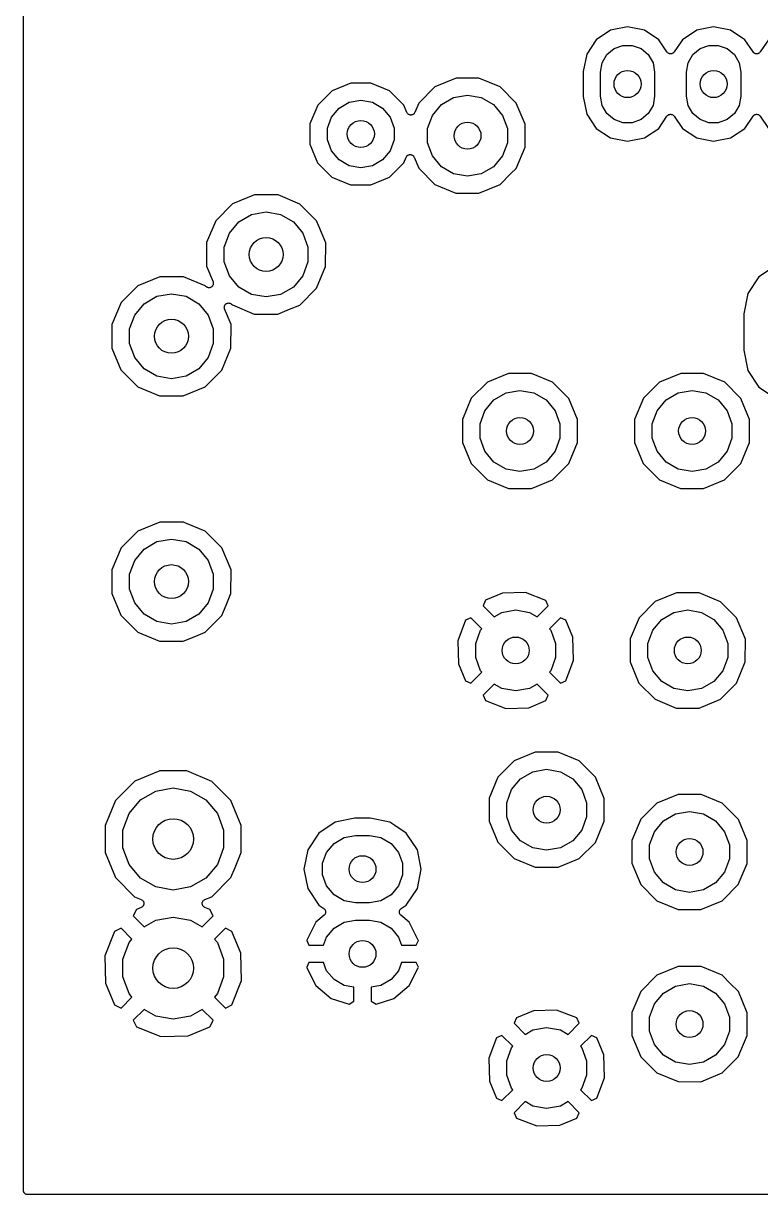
# Model space of a CAD drawing. Extents: x 74 to 224, y -146 to -46.
# Drawn here: x 175.46 to 197.22, y -144.83 to -110.28 of the extents above; entities that cross this region are included whole.
import ezdxf

# ---------------------------------------------------------------- set-up
doc = ezdxf.new("R2010")
doc.units = 0
doc.header["$MEASUREMENT"] = 0
doc.layers.add('BLACK', color=7, linetype='CONTINUOUS')

msp = doc.modelspace()

# ---------------------------------------------------------------- linework, layer by layer
at = {"layer": 'Black'}
for p, q in [((175.462, -111.68), (175.462, -108.78)), ((192.794, -110.474), (192.371, -110.757)), ((193.294, -110.374), (192.794, -110.474)), ((193.794, -110.474), (193.294, -110.374)), ((194.217, -110.757), (193.794, -110.474)), ((195.334, -110.474), (194.911, -110.757)), ((195.834, -110.374), (195.334, -110.474)), ((196.334, -110.474), (195.834, -110.374)), ((196.757, -110.757), (196.334, -110.474)), ((192.371, -110.757), (192.088, -111.18)), ((192.894, -111.018), (193.155, -110.923)), ((193.155, -110.923), (193.433, -110.923)), ((193.433, -110.923), (193.694, -111.018)), ((194.458, -111.118), (194.217, -110.757)), ((194.911, -110.757), (194.67, -111.118)), ((195.434, -111.018), (195.695, -110.923)), ((195.695, -110.923), (195.973, -110.923)), ((195.973, -110.923), (196.234, -111.018)), ((196.998, -111.118), (196.757, -110.757)), ((197.451, -110.757), (197.21, -111.118)), ((192.088, -111.18), (191.986, -111.692)), ((192.542, -111.437), (192.681, -111.196)), ((192.681, -111.196), (192.894, -111.018)), ((193.694, -111.018), (193.907, -111.196)), ((193.907, -111.196), (194.046, -111.437)), ((194.468, -111.128), (194.458, -111.118)), ((194.476, -111.139), (194.468, -111.128)), ((194.483, -111.144), (194.476, -111.139)), ((194.489, -111.15), (194.483, -111.144)), ((194.501, -111.156), (194.489, -111.15)), ((194.513, -111.163), (194.501, -111.156)), ((194.521, -111.165), (194.513, -111.163)), ((194.528, -111.169), (194.521, -111.165)), ((194.542, -111.171), (194.528, -111.169)), ((194.556, -111.174), (194.542, -111.171)), ((194.564, -111.173), (194.556, -111.174)), ((194.572, -111.174), (194.564, -111.173)), ((194.586, -111.171), (194.572, -111.174)), ((194.6, -111.169), (194.586, -111.171)), ((194.607, -111.165), (194.6, -111.169)), ((194.615, -111.163), (194.607, -111.165)), ((194.627, -111.156), (194.615, -111.163)), ((194.639, -111.15), (194.627, -111.156)), ((194.645, -111.144), (194.639, -111.15)), ((194.652, -111.139), (194.645, -111.144)), ((194.66, -111.128), (194.652, -111.139)), ((194.67, -111.118), (194.66, -111.128)), ((195.082, -111.437), (195.221, -111.196)), ((195.221, -111.196), (195.434, -111.018)), ((196.234, -111.018), (196.447, -111.196)), ((196.447, -111.196), (196.586, -111.437)), ((197.008, -111.128), (196.998, -111.118)), ((197.016, -111.139), (197.008, -111.128)), ((197.023, -111.144), (197.016, -111.139)), ((197.029, -111.15), (197.023, -111.144)), ((197.041, -111.156), (197.029, -111.15)), ((197.053, -111.163), (197.041, -111.156)), ((197.061, -111.165), (197.053, -111.163)), ((197.068, -111.169), (197.061, -111.165)), ((197.082, -111.171), (197.068, -111.169)), ((197.096, -111.174), (197.082, -111.171)), ((197.104, -111.173), (197.096, -111.174)), ((197.112, -111.174), (197.104, -111.173)), ((197.126, -111.171), (197.112, -111.174)), ((197.14, -111.169), (197.126, -111.171)), ((197.147, -111.165), (197.14, -111.169)), ((197.155, -111.163), (197.147, -111.165)), ((197.167, -111.156), (197.155, -111.163)), ((197.179, -111.15), (197.167, -111.156)), ((197.185, -111.144), (197.179, -111.15)), ((197.192, -111.139), (197.185, -111.144)), ((197.2, -111.128), (197.192, -111.139)), ((197.21, -111.118), (197.2, -111.128)), ((192.494, -111.71), (192.542, -111.437)), ((194.046, -111.437), (194.094, -111.71)), ((195.034, -111.71), (195.082, -111.437)), ((196.586, -111.437), (196.634, -111.71)), ((175.462, -113.86), (175.462, -111.68)), ((188.233, -111.89), (187.609, -112.148)), ((188.909, -111.89), (188.233, -111.89)), ((189.533, -112.15), (188.909, -111.89)), ((191.986, -111.692), (191.986, -112.437)), ((192.494, -112.419), (192.494, -111.71)), ((194.094, -111.71), (194.094, -112.419)), ((195.034, -112.419), (195.034, -111.71)), ((196.634, -111.71), (196.634, -112.419)), ((184.571, -112.265), (184.149, -112.687)), ((185.123, -112.038), (184.571, -112.265)), ((185.72, -112.038), (185.123, -112.038)), ((186.271, -112.267), (185.72, -112.038)), ((186.693, -112.689), (186.271, -112.267)), ((187.609, -112.148), (187.13, -112.625)), ((190.01, -112.628), (189.533, -112.15)), ((184.78, -112.775), (185.079, -112.602)), ((185.079, -112.602), (185.42, -112.542)), ((185.42, -112.542), (185.761, -112.602)), ((185.761, -112.602), (186.06, -112.775)), ((187.13, -112.625), (187.015, -112.903)), ((187.801, -112.673), (188.161, -112.466)), ((188.161, -112.466), (188.57, -112.394)), ((188.57, -112.394), (188.978, -112.466)), ((188.978, -112.466), (189.338, -112.673)), ((190.269, -113.252), (190.01, -112.628)), ((191.986, -112.437), (192.088, -112.949)), ((192.542, -112.693), (192.494, -112.419)), ((194.094, -112.419), (194.046, -112.693)), ((195.082, -112.693), (195.034, -112.419)), ((196.634, -112.419), (196.586, -112.693)), ((184.149, -112.687), (183.92, -113.238)), ((184.557, -113.04), (184.78, -112.775)), ((186.06, -112.775), (186.283, -113.04)), ((186.781, -112.902), (186.693, -112.689)), ((186.79, -112.916), (186.781, -112.902)), ((186.797, -112.931), (186.79, -112.916)), ((186.801, -112.935), (186.797, -112.931)), ((186.804, -112.94), (186.801, -112.935)), ((186.817, -112.95), (186.804, -112.94)), ((186.83, -112.961), (186.817, -112.95)), ((186.835, -112.963), (186.83, -112.961)), ((186.839, -112.967), (186.835, -112.963)), ((186.855, -112.972), (186.839, -112.967)), ((186.87, -112.978), (186.855, -112.972)), ((186.876, -112.978), (186.87, -112.978)), ((186.881, -112.98), (186.876, -112.978)), ((186.898, -112.979), (186.881, -112.98)), ((186.914, -112.98), (186.898, -112.979)), ((186.92, -112.978), (186.914, -112.98)), ((186.925, -112.978), (186.92, -112.978)), ((186.941, -112.972), (186.925, -112.978)), ((186.957, -112.967), (186.941, -112.972)), ((186.961, -112.963), (186.957, -112.967)), ((186.966, -112.961), (186.961, -112.963)), ((186.978, -112.95), (186.966, -112.961)), ((186.992, -112.94), (186.978, -112.95)), ((186.995, -112.935), (186.992, -112.94)), ((186.999, -112.931), (186.995, -112.935)), ((187.006, -112.917), (186.999, -112.931)), ((187.015, -112.903), (187.006, -112.917)), ((187.393, -113.381), (187.535, -112.991)), ((187.535, -112.991), (187.801, -112.673)), ((189.338, -112.673), (189.605, -112.991)), ((189.605, -112.991), (189.747, -113.381)), ((192.088, -112.949), (192.371, -113.373)), ((192.681, -112.933), (192.542, -112.693)), ((192.894, -113.112), (192.681, -112.933)), ((193.907, -112.933), (193.694, -113.112)), ((194.046, -112.693), (193.907, -112.933)), ((194.468, -113.002), (194.476, -112.991)), ((194.476, -112.991), (194.483, -112.986)), ((194.483, -112.986), (194.489, -112.98)), ((194.489, -112.98), (194.501, -112.974)), ((194.501, -112.974), (194.513, -112.966)), ((194.513, -112.966), (194.521, -112.964)), ((194.521, -112.964), (194.528, -112.96)), ((194.528, -112.96), (194.542, -112.959)), ((194.542, -112.959), (194.556, -112.956)), ((194.556, -112.956), (194.564, -112.957)), ((194.564, -112.957), (194.572, -112.956)), ((194.572, -112.956), (194.586, -112.959)), ((194.586, -112.959), (194.6, -112.96)), ((194.6, -112.96), (194.607, -112.964)), ((194.607, -112.964), (194.615, -112.966)), ((194.615, -112.966), (194.627, -112.974)), ((194.627, -112.974), (194.639, -112.98)), ((194.639, -112.98), (194.645, -112.986)), ((194.645, -112.986), (194.652, -112.991)), ((194.652, -112.991), (194.66, -113.002)), ((195.221, -112.933), (195.082, -112.693)), ((195.434, -113.112), (195.221, -112.933)), ((196.447, -112.933), (196.234, -113.112)), ((196.586, -112.693), (196.447, -112.933)), ((197.008, -113.002), (197.016, -112.991)), ((197.016, -112.991), (197.023, -112.986)), ((197.023, -112.986), (197.029, -112.98)), ((197.029, -112.98), (197.041, -112.974)), ((197.041, -112.974), (197.053, -112.966)), ((197.053, -112.966), (197.061, -112.964)), ((197.061, -112.964), (197.068, -112.96)), ((197.068, -112.96), (197.082, -112.959)), ((197.082, -112.959), (197.096, -112.956)), ((197.096, -112.956), (197.104, -112.957)), ((197.104, -112.957), (197.112, -112.956)), ((197.112, -112.956), (197.126, -112.959)), ((197.126, -112.959), (197.14, -112.96)), ((197.14, -112.96), (197.147, -112.964)), ((197.147, -112.964), (197.155, -112.966)), ((197.155, -112.966), (197.167, -112.974)), ((197.167, -112.974), (197.179, -112.98)), ((197.179, -112.98), (197.185, -112.986)), ((197.185, -112.986), (197.192, -112.991)), ((197.192, -112.991), (197.2, -113.002)), ((183.92, -113.238), (183.92, -113.835)), ((184.439, -113.365), (184.557, -113.04)), ((186.283, -113.04), (186.401, -113.365)), ((190.268, -113.928), (190.269, -113.252)), ((193.155, -113.207), (192.894, -113.112)), ((193.433, -113.207), (193.155, -113.207)), ((193.694, -113.112), (193.433, -113.207)), ((194.217, -113.373), (194.458, -113.012)), ((194.458, -113.012), (194.468, -113.002)), ((194.66, -113.002), (194.67, -113.012)), ((194.67, -113.012), (194.911, -113.373)), ((195.695, -113.207), (195.434, -113.112)), ((195.973, -113.207), (195.695, -113.207)), ((196.234, -113.112), (195.973, -113.207)), ((196.757, -113.373), (196.998, -113.012)), ((196.998, -113.012), (197.008, -113.002)), ((197.2, -113.002), (197.21, -113.012)), ((197.21, -113.012), (197.451, -113.373)), ((184.439, -113.711), (184.439, -113.365)), ((186.401, -113.365), (186.401, -113.711)), ((187.393, -113.796), (187.393, -113.381)), ((189.747, -113.381), (189.747, -113.796)), ((192.371, -113.373), (192.794, -113.656)), ((192.794, -113.656), (193.294, -113.755)), ((193.294, -113.755), (193.794, -113.656)), ((193.794, -113.656), (194.217, -113.373)), ((194.911, -113.373), (195.334, -113.656)), ((195.334, -113.656), (195.834, -113.755)), ((195.834, -113.755), (196.334, -113.656)), ((196.334, -113.656), (196.757, -113.373)), ((175.462, -119.88), (175.462, -113.86)), ((183.92, -113.835), (184.147, -114.387)), ((184.557, -114.036), (184.439, -113.711)), ((186.401, -113.711), (186.283, -114.036)), ((187.535, -114.186), (187.393, -113.796)), ((189.747, -113.796), (189.605, -114.186)), ((190.009, -114.552), (190.268, -113.928)), ((184.78, -114.301), (184.557, -114.036)), ((185.079, -114.474), (184.78, -114.301)), ((186.06, -114.301), (185.761, -114.474)), ((186.283, -114.036), (186.06, -114.301)), ((186.691, -114.389), (186.76, -114.224)), ((186.76, -114.224), (186.768, -114.21)), ((186.768, -114.21), (186.776, -114.195)), ((186.776, -114.195), (186.78, -114.191)), ((186.78, -114.191), (186.783, -114.187)), ((186.783, -114.187), (186.796, -114.177)), ((186.796, -114.177), (186.809, -114.165)), ((186.809, -114.165), (186.814, -114.163)), ((186.814, -114.163), (186.818, -114.16)), ((186.818, -114.16), (186.834, -114.155)), ((186.834, -114.155), (186.849, -114.149)), ((186.849, -114.149), (186.855, -114.148)), ((186.855, -114.148), (186.86, -114.147)), ((186.86, -114.147), (186.877, -114.147)), ((186.877, -114.147), (186.894, -114.147)), ((186.894, -114.147), (186.899, -114.148)), ((186.899, -114.148), (186.904, -114.149)), ((186.904, -114.149), (186.92, -114.155)), ((186.92, -114.155), (186.936, -114.16)), ((186.936, -114.16), (186.94, -114.163)), ((186.94, -114.163), (186.945, -114.166)), ((186.945, -114.166), (186.957, -114.177)), ((186.957, -114.177), (186.971, -114.187)), ((186.971, -114.187), (186.974, -114.192)), ((186.974, -114.192), (186.978, -114.195)), ((186.978, -114.195), (186.985, -114.21)), ((186.985, -114.21), (186.994, -114.224)), ((186.994, -114.224), (187.129, -114.55)), ((187.801, -114.504), (187.535, -114.186)), ((189.605, -114.186), (189.338, -114.504)), ((184.147, -114.387), (184.569, -114.809)), ((185.42, -114.534), (185.079, -114.474)), ((185.761, -114.474), (185.42, -114.534)), ((186.269, -114.811), (186.691, -114.389)), ((187.129, -114.55), (187.606, -115.028)), ((188.161, -114.712), (187.801, -114.504)), ((188.57, -114.784), (188.161, -114.712)), ((188.978, -114.712), (188.57, -114.784)), ((189.338, -114.504), (188.978, -114.712)), ((189.531, -115.03), (189.851, -114.709)), ((189.851, -114.709), (190.009, -114.552)), ((184.569, -114.809), (185.12, -115.038)), ((185.12, -115.038), (185.717, -115.038)), ((185.717, -115.038), (186.269, -114.811)), ((187.606, -115.028), (188.23, -115.287)), ((188.906, -115.288), (189.531, -115.03)), ((182.278, -115.336), (181.632, -115.603)), ((182.977, -115.337), (182.278, -115.336)), ((183.623, -115.605), (182.977, -115.337)), ((188.23, -115.287), (188.906, -115.288)), ((181.632, -115.603), (181.137, -116.097)), ((184.117, -116.1), (183.623, -115.605)), ((181.137, -116.097), (180.869, -116.743)), ((181.82, -116.133), (182.197, -115.915)), ((182.197, -115.915), (182.626, -115.84)), ((182.626, -115.84), (183.055, -115.915)), ((183.055, -115.915), (183.432, -116.133)), ((184.182, -116.257), (184.117, -116.1)), ((181.54, -116.467), (181.82, -116.133)), ((183.432, -116.133), (183.712, -116.467)), ((184.384, -116.746), (184.182, -116.257)), ((180.869, -116.743), (180.868, -117.442)), ((181.391, -116.876), (181.54, -116.467)), ((183.712, -116.467), (183.861, -116.876)), ((184.383, -117.445), (184.384, -116.746)), ((181.391, -117.312), (181.391, -116.876)), ((183.861, -116.876), (183.861, -117.312)), ((180.868, -117.442), (181.058, -117.901)), ((181.54, -117.721), (181.391, -117.312)), ((183.861, -117.312), (183.712, -117.721)), ((184.115, -118.091), (184.383, -117.445)), ((197.665, -117.424), (197.171, -117.754)), ((179.484, -117.749), (178.838, -118.016)), ((180.183, -117.75), (179.484, -117.749)), ((180.829, -118.018), (180.183, -117.75)), ((181.82, -118.055), (181.54, -117.721)), ((183.712, -117.721), (183.432, -118.055)), ((197.171, -117.754), (196.841, -118.247)), ((178.838, -118.016), (178.343, -118.51)), ((180.85, -118.039), (180.829, -118.018)), ((180.866, -118.05), (180.85, -118.039)), ((180.882, -118.062), (180.866, -118.05)), ((180.884, -118.063), (180.882, -118.062)), ((180.887, -118.065), (180.884, -118.063)), ((180.905, -118.07), (180.887, -118.065)), ((180.924, -118.075), (180.905, -118.07)), ((180.926, -118.075), (180.924, -118.075)), ((180.929, -118.076), (180.926, -118.075)), ((180.948, -118.074), (180.929, -118.076)), ((180.968, -118.074), (180.948, -118.074)), ((180.97, -118.072), (180.968, -118.074)), ((180.973, -118.072), (180.97, -118.072)), ((180.991, -118.064), (180.973, -118.072)), ((181.008, -118.057), (180.991, -118.064)), ((181.01, -118.055), (181.008, -118.057)), ((181.013, -118.054), (181.01, -118.055)), ((181.027, -118.04), (181.013, -118.054)), ((181.041, -118.027), (181.027, -118.04)), ((181.042, -118.024), (181.041, -118.027)), ((181.044, -118.022), (181.042, -118.024)), ((181.052, -118.005), (181.044, -118.022)), ((181.061, -117.988), (181.052, -118.005)), ((181.058, -117.901), (181.062, -117.92)), ((181.062, -117.985), (181.061, -117.988)), ((181.062, -117.92), (181.067, -117.939)), ((181.063, -117.983), (181.062, -117.985)), ((181.065, -117.963), (181.063, -117.983)), ((181.067, -117.944), (181.065, -117.963)), ((181.067, -117.939), (181.067, -117.941)), ((181.067, -117.941), (181.067, -117.944)), ((182.197, -118.273), (181.82, -118.055)), ((183.432, -118.055), (183.055, -118.273)), ((183.62, -118.585), (184.115, -118.091)), ((178.343, -118.51), (178.075, -119.156)), ((179.026, -118.546), (179.403, -118.328)), ((179.403, -118.328), (179.832, -118.253)), ((179.832, -118.253), (180.261, -118.328)), ((180.261, -118.328), (180.638, -118.546)), ((181.488, -118.529), (181.49, -118.527)), ((181.49, -118.527), (181.51, -118.527)), ((181.51, -118.527), (181.529, -118.525)), ((181.529, -118.525), (181.532, -118.526)), ((181.532, -118.526), (181.534, -118.526)), ((181.534, -118.526), (181.553, -118.531)), ((182.626, -118.348), (182.197, -118.273)), ((183.055, -118.273), (182.626, -118.348)), ((196.841, -118.247), (196.723, -118.842)), ((178.746, -118.88), (179.026, -118.546)), ((180.638, -118.546), (180.918, -118.88)), ((181.391, -118.657), (181.393, -118.638)), ((181.391, -118.66), (181.391, -118.657)), ((181.391, -118.662), (181.391, -118.66)), ((181.396, -118.681), (181.391, -118.662)), ((181.393, -118.638), (181.395, -118.618)), ((181.395, -118.618), (181.396, -118.616)), ((181.396, -118.616), (181.397, -118.613)), ((181.4, -118.7), (181.396, -118.681)), ((181.397, -118.613), (181.406, -118.596)), ((181.59, -119.159), (181.4, -118.7)), ((181.406, -118.596), (181.414, -118.579)), ((181.414, -118.579), (181.416, -118.577)), ((181.416, -118.577), (181.417, -118.574)), ((181.417, -118.574), (181.431, -118.561)), ((181.431, -118.561), (181.445, -118.547)), ((181.445, -118.547), (181.448, -118.546)), ((181.448, -118.546), (181.45, -118.544)), ((181.45, -118.544), (181.467, -118.537)), ((181.467, -118.537), (181.485, -118.529)), ((181.485, -118.529), (181.488, -118.529)), ((181.553, -118.531), (181.571, -118.536)), ((181.571, -118.536), (181.574, -118.538)), ((181.574, -118.538), (181.576, -118.539)), ((181.576, -118.539), (181.592, -118.551)), ((181.592, -118.551), (181.608, -118.562)), ((181.608, -118.562), (181.629, -118.583)), ((181.629, -118.583), (182.275, -118.851)), ((182.275, -118.851), (182.974, -118.852)), ((182.974, -118.852), (183.312, -118.712)), ((183.312, -118.712), (183.62, -118.585)), ((183.312, -118.712), (183.312, -118.712)), ((196.723, -118.842), (196.723, -119.918)), ((178.075, -119.156), (178.074, -119.855)), ((178.597, -119.289), (178.746, -118.88)), ((180.918, -118.88), (181.067, -119.289)), ((181.589, -119.858), (181.59, -119.159)), ((178.597, -119.725), (178.597, -119.289)), ((181.067, -119.289), (181.067, -119.725)), ((175.462, -122.663), (175.462, -119.88)), ((178.074, -119.855), (178.341, -120.501)), ((178.746, -120.134), (178.597, -119.725)), ((181.067, -119.725), (180.918, -120.134)), ((181.321, -120.504), (181.589, -119.858)), ((179.026, -120.468), (178.746, -120.134)), ((180.918, -120.134), (180.638, -120.468)), ((196.723, -119.918), (196.841, -120.513)), ((178.341, -120.501), (178.835, -120.996)), ((179.403, -120.686), (179.026, -120.468)), ((180.638, -120.468), (180.261, -120.686)), ((180.826, -120.998), (181.321, -120.504)), ((196.841, -120.513), (197.171, -121.006)), ((179.832, -120.761), (179.403, -120.686)), ((180.261, -120.686), (179.832, -120.761)), ((189.158, -120.86), (188.68, -121.338)), ((189.783, -120.602), (189.158, -120.86)), ((190.458, -120.603), (189.783, -120.602)), ((191.082, -120.862), (190.458, -120.603)), ((191.56, -121.34), (191.082, -120.862)), ((194.238, -120.86), (193.76, -121.338)), ((194.863, -120.602), (194.238, -120.86)), ((195.538, -120.603), (194.863, -120.602)), ((196.162, -120.862), (195.538, -120.603)), ((196.64, -121.34), (196.162, -120.862)), ((178.835, -120.996), (179.481, -121.264)), ((179.481, -121.264), (180.18, -121.265)), ((180.18, -121.265), (180.826, -120.998)), ((189.351, -121.385), (189.71, -121.178)), ((189.71, -121.178), (190.119, -121.106)), ((190.119, -121.106), (190.528, -121.178)), ((190.528, -121.178), (190.887, -121.385)), ((194.431, -121.385), (194.79, -121.178)), ((194.79, -121.178), (195.199, -121.106)), ((195.199, -121.106), (195.608, -121.178)), ((195.608, -121.178), (195.967, -121.385)), ((197.171, -121.006), (197.665, -121.336)), ((188.68, -121.338), (188.421, -121.962)), ((189.084, -121.703), (189.351, -121.385)), ((190.887, -121.385), (191.154, -121.703)), ((191.818, -121.965), (191.56, -121.34)), ((193.76, -121.338), (193.501, -121.962)), ((194.164, -121.703), (194.431, -121.385)), ((195.967, -121.385), (196.234, -121.703)), ((196.898, -121.965), (196.64, -121.34)), ((188.421, -121.962), (188.42, -122.637)), ((188.942, -122.093), (189.084, -121.703)), ((191.154, -121.703), (191.296, -122.093)), ((191.817, -122.64), (191.818, -121.965)), ((193.501, -121.962), (193.5, -122.637)), ((194.022, -122.093), (194.164, -121.703)), ((196.234, -121.703), (196.376, -122.093)), ((196.897, -122.64), (196.898, -121.965)), ((188.942, -122.509), (188.942, -122.093)), ((191.296, -122.093), (191.296, -122.509)), ((194.022, -122.509), (194.022, -122.093)), ((196.376, -122.093), (196.376, -122.509)), ((175.462, -127.119), (175.462, -122.663)), ((188.42, -122.637), (188.678, -123.262)), ((189.084, -122.899), (188.942, -122.509)), ((191.296, -122.509), (191.154, -122.899)), ((191.558, -123.264), (191.817, -122.64)), ((193.5, -122.637), (193.758, -123.262)), ((194.164, -122.899), (194.022, -122.509)), ((196.376, -122.509), (196.234, -122.899)), ((196.638, -123.264), (196.897, -122.64)), ((189.351, -123.217), (189.084, -122.899)), ((191.154, -122.899), (190.887, -123.217)), ((194.431, -123.217), (194.164, -122.899)), ((196.234, -122.899), (195.967, -123.217)), ((188.678, -123.262), (189.156, -123.74)), ((189.71, -123.424), (189.351, -123.217)), ((190.887, -123.217), (190.528, -123.424)), ((191.08, -123.742), (191.558, -123.264)), ((193.758, -123.262), (194.236, -123.74)), ((194.79, -123.424), (194.431, -123.217)), ((195.967, -123.217), (195.608, -123.424)), ((196.16, -123.742), (196.638, -123.264)), ((190.119, -123.496), (189.71, -123.424)), ((190.528, -123.424), (190.119, -123.496)), ((195.199, -123.496), (194.79, -123.424)), ((195.608, -123.424), (195.199, -123.496)), ((189.156, -123.74), (189.78, -123.999)), ((189.78, -123.999), (190.455, -124)), ((190.455, -124), (191.08, -123.742)), ((194.236, -123.74), (194.86, -123.999)), ((194.86, -123.999), (195.535, -124)), ((195.535, -124), (196.16, -123.742)), ((179.484, -124.988), (178.838, -125.255)), ((180.183, -124.989), (179.484, -124.988)), ((180.274, -125.027), (180.183, -124.989)), ((180.829, -125.257), (180.274, -125.027)), ((178.838, -125.255), (178.343, -125.749)), ((181.323, -125.752), (180.829, -125.257)), ((178.343, -125.749), (178.075, -126.395)), ((179.026, -125.785), (179.403, -125.567)), ((179.403, -125.567), (179.832, -125.492)), ((179.832, -125.492), (180.261, -125.567)), ((180.261, -125.567), (180.638, -125.785)), ((181.59, -126.398), (181.323, -125.752)), ((178.597, -126.528), (178.746, -126.119)), ((178.746, -126.119), (179.026, -125.785)), ((180.638, -125.785), (180.918, -126.119)), ((180.918, -126.119), (181.067, -126.528)), ((178.075, -126.395), (178.074, -127.094)), ((181.589, -127.097), (181.59, -126.398)), ((178.597, -126.964), (178.597, -126.528)), ((181.067, -126.528), (181.067, -126.964)), ((175.462, -130.068), (175.462, -127.119)), ((178.074, -127.094), (178.341, -127.74)), ((178.746, -127.373), (178.597, -126.964)), ((181.067, -126.964), (180.918, -127.373)), ((181.447, -127.439), (181.589, -127.097)), ((189.603, -127.09), (189.1, -127.298)), ((190.28, -127.07), (189.603, -127.09)), ((190.885, -127.3), (190.28, -127.07)), ((194.736, -127.079), (194.111, -127.337)), ((195.411, -127.08), (194.736, -127.079)), ((196.035, -127.339), (195.411, -127.08)), ((179.026, -127.707), (178.746, -127.373)), ((180.918, -127.373), (180.638, -127.707)), ((181.321, -127.743), (181.447, -127.439)), ((181.447, -127.439), (181.447, -127.439)), ((189.1, -127.298), (189.032, -127.458)), ((189.032, -127.458), (189.358, -127.785)), ((190.626, -127.785), (190.952, -127.458)), ((190.952, -127.458), (190.885, -127.3)), ((194.111, -127.337), (193.633, -127.815)), ((196.513, -127.817), (196.035, -127.339)), ((178.341, -127.74), (178.835, -128.235)), ((179.403, -127.925), (179.026, -127.707)), ((180.638, -127.707), (180.261, -127.925)), ((180.826, -128.237), (181.321, -127.743)), ((188.672, -127.818), (188.514, -127.885)), ((188.993, -128.138), (188.672, -127.818)), ((189.358, -127.785), (189.583, -127.655)), ((189.583, -127.655), (189.992, -127.583)), ((189.992, -127.583), (190.401, -127.655)), ((190.401, -127.655), (190.626, -127.785)), ((191.312, -127.818), (190.991, -128.138)), ((191.472, -127.886), (191.312, -127.818)), ((193.633, -127.815), (193.374, -128.439)), ((194.304, -127.862), (194.663, -127.655)), ((194.663, -127.655), (195.072, -127.583)), ((195.072, -127.583), (195.481, -127.655)), ((195.481, -127.655), (195.84, -127.862)), ((196.771, -128.442), (196.513, -127.817)), ((179.832, -128), (179.403, -127.925)), ((180.261, -127.925), (179.832, -128)), ((188.514, -127.885), (188.284, -128.49)), ((188.815, -128.57), (188.957, -128.18)), ((188.957, -128.18), (188.993, -128.138)), ((190.991, -128.138), (191.027, -128.18)), ((191.027, -128.18), (191.169, -128.57)), ((191.68, -128.389), (191.472, -127.886)), ((193.895, -128.57), (194.037, -128.18)), ((194.037, -128.18), (194.304, -127.862)), ((195.84, -127.862), (196.107, -128.18)), ((196.107, -128.18), (196.249, -128.57)), ((178.835, -128.235), (179.481, -128.503)), ((179.481, -128.503), (180.18, -128.504)), ((180.18, -128.504), (180.551, -128.351)), ((180.551, -128.351), (180.826, -128.237)), ((188.284, -128.49), (188.304, -129.167)), ((191.7, -129.066), (191.68, -128.389)), ((193.374, -128.439), (193.373, -129.114)), ((196.77, -129.117), (196.771, -128.442)), ((188.815, -128.986), (188.815, -128.57)), ((191.169, -128.57), (191.169, -128.986)), ((193.895, -128.986), (193.895, -128.57)), ((196.249, -128.57), (196.249, -128.986)), ((188.304, -129.167), (188.512, -129.67)), ((188.957, -129.376), (188.815, -128.986)), ((191.169, -128.986), (191.027, -129.376)), ((191.47, -129.671), (191.689, -129.094)), ((191.689, -129.094), (191.7, -129.066)), ((191.689, -129.094), (191.689, -129.094)), ((193.373, -129.114), (193.631, -129.739)), ((194.037, -129.376), (193.895, -128.986)), ((196.249, -128.986), (196.107, -129.376)), ((196.511, -129.741), (196.77, -129.117)), ((188.672, -129.738), (188.993, -129.418)), ((188.993, -129.418), (188.957, -129.376)), ((191.027, -129.376), (190.991, -129.418)), ((190.991, -129.418), (191.312, -129.738)), ((194.304, -129.694), (194.037, -129.376)), ((196.107, -129.376), (195.84, -129.694)), ((188.512, -129.67), (188.672, -129.738)), ((189.358, -129.771), (189.032, -130.098)), ((189.583, -129.901), (189.358, -129.771)), ((189.992, -129.973), (189.583, -129.901)), ((190.401, -129.901), (189.992, -129.973)), ((190.626, -129.771), (190.401, -129.901)), ((190.952, -130.098), (190.626, -129.771)), ((191.312, -129.738), (191.47, -129.671)), ((193.631, -129.739), (194.109, -130.217)), ((194.663, -129.901), (194.304, -129.694)), ((195.072, -129.973), (194.663, -129.901)), ((195.481, -129.901), (195.072, -129.973)), ((195.84, -129.694), (195.481, -129.901)), ((196.033, -130.219), (196.511, -129.741)), ((175.462, -134.763), (175.462, -130.068)), ((189.032, -130.098), (189.099, -130.256)), ((189.099, -130.256), (189.704, -130.486)), ((190.381, -130.466), (190.884, -130.258)), ((190.884, -130.258), (190.952, -130.098)), ((194.109, -130.217), (194.733, -130.476)), ((195.408, -130.477), (196.033, -130.219)), ((189.704, -130.486), (190.381, -130.466)), ((194.733, -130.476), (195.408, -130.477)), ((190.57, -131.778), (189.945, -132.036)), ((191.246, -131.779), (190.57, -131.778)), ((191.87, -132.038), (191.246, -131.779)), ((179.485, -132.332), (178.747, -132.637)), ((180.284, -132.333), (179.485, -132.332)), ((181.022, -132.639), (180.284, -132.333)), ((189.945, -132.036), (189.467, -132.514)), ((190.498, -132.354), (190.906, -132.282)), ((190.906, -132.282), (191.315, -132.354)), ((192.347, -132.516), (191.87, -132.038)), ((178.747, -132.637), (178.182, -133.202)), ((181.586, -133.205), (181.022, -132.639)), ((189.467, -132.514), (189.208, -133.138)), ((189.871, -132.879), (190.138, -132.561)), ((190.138, -132.561), (190.498, -132.354)), ((191.315, -132.354), (191.675, -132.561)), ((191.675, -132.561), (191.941, -132.879)), ((192.605, -133.141), (192.347, -132.516)), ((178.915, -133.187), (179.368, -132.926)), ((179.368, -132.926), (179.883, -132.835)), ((179.883, -132.835), (180.398, -132.926)), ((180.398, -132.926), (180.851, -133.187)), ((189.729, -133.269), (189.871, -132.879)), ((191.941, -132.879), (192.083, -133.269)), ((194.786, -133.023), (194.162, -133.281)), ((195.462, -133.023), (194.786, -133.023)), ((196.086, -133.282), (195.462, -133.023)), ((178.182, -133.202), (177.875, -133.939)), ((178.579, -133.588), (178.915, -133.187)), ((180.851, -133.187), (181.187, -133.588)), ((181.891, -133.943), (181.586, -133.205)), ((189.208, -133.138), (189.207, -133.813)), ((189.729, -133.685), (189.729, -133.269)), ((192.083, -133.269), (192.083, -133.685)), ((192.605, -133.816), (192.605, -133.141)), ((194.162, -133.281), (193.684, -133.758)), ((196.564, -133.761), (196.086, -133.282)), ((178.4, -134.079), (178.579, -133.588)), ((181.187, -133.588), (181.366, -134.079)), ((185.249, -133.729), (184.663, -133.846)), ((185.692, -133.729), (185.249, -133.729)), ((186.278, -133.846), (185.692, -133.729)), ((189.871, -134.075), (189.729, -133.685)), ((192.083, -133.685), (191.941, -134.075)), ((194.355, -133.806), (194.714, -133.599)), ((194.714, -133.599), (195.123, -133.526)), ((195.123, -133.526), (195.532, -133.599)), ((195.532, -133.599), (195.891, -133.806)), ((177.875, -133.939), (177.875, -134.738)), ((181.89, -134.742), (181.891, -133.943)), ((184.663, -133.846), (184.178, -134.171)), ((186.425, -133.944), (186.278, -133.846)), ((186.764, -134.171), (186.425, -133.944)), ((186.425, -133.944), (186.425, -133.944)), ((189.207, -133.813), (189.466, -134.438)), ((190.138, -134.393), (189.871, -134.075)), ((191.941, -134.075), (191.675, -134.393)), ((192.346, -134.44), (192.605, -133.816)), ((193.684, -133.758), (193.424, -134.382)), ((194.088, -134.124), (194.355, -133.806)), ((195.891, -133.806), (196.158, -134.124)), ((196.822, -134.385), (196.564, -133.761)), ((178.4, -134.602), (178.4, -134.079)), ((181.366, -134.079), (181.366, -134.602)), ((184.178, -134.171), (183.853, -134.656)), ((184.63, -134.47), (184.928, -134.297)), ((184.928, -134.297), (185.268, -134.237)), ((185.268, -134.237), (185.674, -134.237)), ((185.674, -134.237), (186.013, -134.297)), ((186.013, -134.297), (186.312, -134.47)), ((187.089, -134.656), (186.764, -134.171)), ((190.498, -134.6), (190.138, -134.393)), ((191.675, -134.393), (191.315, -134.6)), ((193.424, -134.382), (193.424, -135.058)), ((193.946, -134.514), (194.088, -134.124)), ((196.158, -134.124), (196.3, -134.514)), ((196.821, -135.061), (196.822, -134.385)), ((175.462, -137.767), (175.462, -134.763)), ((177.875, -134.738), (178.18, -135.476)), ((178.579, -135.093), (178.4, -134.602)), ((181.366, -134.602), (181.187, -135.093)), ((181.708, -135.181), (181.89, -134.742)), ((183.853, -134.656), (183.739, -135.23)), ((184.291, -135.057), (184.409, -134.734)), ((184.409, -134.734), (184.63, -134.47)), ((186.312, -134.47), (186.533, -134.734)), ((186.533, -134.734), (186.651, -135.057)), ((187.203, -135.23), (187.089, -134.656)), ((189.466, -134.438), (189.943, -134.916)), ((190.906, -134.672), (190.498, -134.6)), ((191.315, -134.6), (190.906, -134.672)), ((191.867, -134.918), (192.346, -134.44)), ((193.946, -134.929), (193.946, -134.514)), ((196.3, -134.514), (196.3, -134.929)), ((178.915, -135.494), (178.579, -135.093)), ((181.187, -135.093), (180.851, -135.494)), ((184.291, -135.402), (184.291, -135.057)), ((186.651, -135.057), (186.651, -135.402)), ((189.943, -134.916), (190.567, -135.175)), ((191.243, -135.176), (191.751, -134.966)), ((191.751, -134.966), (191.867, -134.918)), ((191.751, -134.966), (191.751, -134.966)), ((193.424, -135.058), (193.682, -135.683)), ((194.088, -135.319), (193.946, -134.929)), ((196.3, -134.929), (196.158, -135.319)), ((196.562, -135.685), (196.821, -135.061)), ((181.584, -135.479), (181.708, -135.181)), ((183.739, -135.23), (183.853, -135.803)), ((184.409, -135.726), (184.291, -135.402)), ((186.651, -135.402), (186.533, -135.726)), ((187.089, -135.803), (187.203, -135.23)), ((190.567, -135.175), (191.243, -135.176)), ((194.355, -135.637), (194.088, -135.319)), ((196.158, -135.319), (195.891, -135.637)), ((178.18, -135.476), (178.744, -136.042)), ((179.368, -135.755), (178.915, -135.494)), ((179.883, -135.846), (179.368, -135.755)), ((180.398, -135.755), (179.883, -135.846)), ((180.851, -135.494), (180.398, -135.755)), ((181.019, -136.044), (181.584, -135.479)), ((183.853, -135.803), (184.178, -136.289)), ((184.63, -135.99), (184.409, -135.726)), ((186.533, -135.726), (186.312, -135.99)), ((186.764, -136.289), (187.089, -135.803)), ((193.682, -135.683), (194.159, -136.161)), ((194.714, -135.845), (194.355, -135.637)), ((195.891, -135.637), (195.532, -135.845)), ((196.084, -136.162), (196.562, -135.685)), ((178.744, -136.042), (178.942, -136.124)), ((178.942, -136.124), (178.956, -136.133)), ((178.956, -136.133), (178.971, -136.141)), ((178.971, -136.141), (178.974, -136.145)), ((178.974, -136.145), (178.979, -136.148)), ((178.979, -136.148), (178.989, -136.161)), ((180.771, -136.164), (180.782, -136.15)), ((180.782, -136.15), (180.786, -136.148)), ((180.786, -136.148), (180.788, -136.144)), ((180.788, -136.144), (180.804, -136.136)), ((180.804, -136.136), (180.819, -136.126)), ((180.819, -136.126), (181.019, -136.044)), ((184.928, -136.162), (184.63, -135.99)), ((186.312, -135.99), (186.013, -136.162)), ((195.123, -135.917), (194.714, -135.845)), ((195.532, -135.845), (195.123, -135.917)), ((178.801, -136.417), (178.703, -136.612)), ((178.942, -136.359), (178.801, -136.417)), ((178.956, -136.35), (178.942, -136.359)), ((178.971, -136.342), (178.956, -136.35)), ((178.974, -136.338), (178.971, -136.342)), ((178.979, -136.335), (178.974, -136.338)), ((178.989, -136.322), (178.979, -136.335)), ((178.989, -136.161), (179, -136.173)), ((179, -136.31), (178.989, -136.322)), ((179, -136.173), (179.003, -136.178)), ((179.003, -136.304), (179, -136.31)), ((179.003, -136.178), (179.006, -136.183)), ((179.006, -136.3), (179.003, -136.304)), ((179.006, -136.183), (179.011, -136.199)), ((179.011, -136.284), (179.006, -136.3)), ((179.011, -136.199), (179.017, -136.214)), ((179.017, -136.269), (179.011, -136.284)), ((179.017, -136.214), (179.018, -136.219)), ((179.018, -136.263), (179.017, -136.269)), ((179.018, -136.219), (179.019, -136.225)), ((179.019, -136.258), (179.018, -136.263)), ((179.019, -136.225), (179.019, -136.241)), ((179.019, -136.241), (179.019, -136.258)), ((180.742, -136.227), (180.743, -136.223)), ((180.742, -136.245), (180.742, -136.227)), ((180.742, -136.263), (180.742, -136.245)), ((180.743, -136.267), (180.742, -136.263)), ((180.743, -136.218), (180.75, -136.202)), ((180.743, -136.223), (180.743, -136.218)), ((180.744, -136.271), (180.743, -136.267)), ((180.75, -136.287), (180.744, -136.271)), ((180.75, -136.202), (180.755, -136.185)), ((180.756, -136.304), (180.75, -136.287)), ((180.755, -136.185), (180.758, -136.181)), ((180.759, -136.308), (180.756, -136.304)), ((180.758, -136.181), (180.759, -136.177)), ((180.759, -136.177), (180.771, -136.164)), ((180.76, -136.312), (180.759, -136.308)), ((180.772, -136.325), (180.76, -136.312)), ((180.784, -136.339), (180.772, -136.325)), ((180.787, -136.341), (180.784, -136.339)), ((180.79, -136.344), (180.787, -136.341)), ((180.806, -136.353), (180.79, -136.344)), ((180.821, -136.362), (180.806, -136.353)), ((180.966, -136.418), (180.821, -136.362)), ((181.062, -136.612), (180.966, -136.418)), ((184.178, -136.289), (184.326, -136.388)), ((184.326, -136.388), (184.331, -136.393)), ((184.331, -136.393), (184.337, -136.396)), ((184.337, -136.396), (184.347, -136.408)), ((184.347, -136.408), (184.358, -136.419)), ((184.358, -136.419), (184.361, -136.425)), ((184.361, -136.425), (184.365, -136.43)), ((184.365, -136.43), (184.371, -136.444)), ((184.371, -136.444), (184.378, -136.458)), ((184.378, -136.458), (184.378, -136.465)), ((184.378, -136.465), (184.381, -136.471)), ((184.381, -136.471), (184.381, -136.487)), ((184.381, -136.487), (184.382, -136.502)), ((185.268, -136.222), (184.928, -136.162)), ((185.674, -136.222), (185.268, -136.222)), ((186.013, -136.162), (185.674, -136.222)), ((186.559, -136.502), (186.561, -136.487)), ((186.561, -136.471), (186.563, -136.465)), ((186.561, -136.487), (186.561, -136.471)), ((186.563, -136.465), (186.564, -136.458)), ((186.564, -136.458), (186.571, -136.444)), ((186.571, -136.444), (186.576, -136.43)), ((186.576, -136.43), (186.58, -136.425)), ((186.58, -136.425), (186.583, -136.419)), ((186.583, -136.419), (186.595, -136.408)), ((186.595, -136.408), (186.605, -136.396)), ((186.605, -136.396), (186.61, -136.393)), ((186.61, -136.393), (186.615, -136.388)), ((186.615, -136.388), (186.764, -136.289)), ((194.159, -136.161), (194.783, -136.42)), ((194.783, -136.42), (195.459, -136.421)), ((195.459, -136.421), (196.084, -136.162)), ((178.703, -136.612), (179.025, -136.934)), ((179.025, -136.934), (179.368, -136.736)), ((179.368, -136.736), (179.883, -136.645)), ((179.883, -136.645), (180.398, -136.736)), ((180.398, -136.736), (180.74, -136.934)), ((180.74, -136.934), (181.062, -136.612)), ((184.097, -136.794), (183.825, -137.322)), ((184.338, -136.591), (184.097, -136.794)), ((184.342, -136.585), (184.338, -136.591)), ((184.348, -136.581), (184.342, -136.585)), ((184.356, -136.569), (184.348, -136.581)), ((184.366, -136.557), (184.356, -136.569)), ((184.368, -136.55), (184.366, -136.557)), ((184.372, -136.545), (184.368, -136.55)), ((184.376, -136.53), (184.372, -136.545)), ((184.381, -136.515), (184.376, -136.53)), ((184.382, -136.502), (184.381, -136.508)), ((184.381, -136.508), (184.381, -136.515)), ((184.63, -136.97), (184.928, -136.797)), ((184.928, -136.797), (185.268, -136.737)), ((185.268, -136.737), (185.674, -136.737)), ((185.674, -136.737), (186.013, -136.797)), ((186.013, -136.797), (186.312, -136.97)), ((186.561, -136.508), (186.559, -136.502)), ((186.561, -136.515), (186.561, -136.508)), ((186.566, -136.53), (186.561, -136.515)), ((186.57, -136.545), (186.566, -136.53)), ((186.573, -136.55), (186.57, -136.545)), ((186.576, -136.557), (186.573, -136.55)), ((186.585, -136.569), (186.576, -136.557)), ((186.594, -136.581), (186.585, -136.569)), ((186.6, -136.585), (186.594, -136.581)), ((186.604, -136.591), (186.6, -136.585)), ((186.845, -136.794), (186.604, -136.591)), ((187.116, -137.322), (186.845, -136.794)), ((178.151, -137.068), (177.868, -137.79)), ((178.344, -136.971), (178.151, -137.068)), ((178.666, -137.293), (178.344, -136.971)), ((181.422, -136.971), (181.099, -137.293)), ((181.616, -137.068), (181.422, -136.971)), ((181.883, -137.712), (181.616, -137.068)), ((184.409, -137.234), (184.63, -136.97)), ((186.312, -136.97), (186.533, -137.234)), ((178.4, -137.889), (178.579, -137.398)), ((178.579, -137.398), (178.666, -137.293)), ((181.099, -137.293), (181.187, -137.398)), ((181.187, -137.398), (181.366, -137.889)), ((183.825, -137.322), (183.823, -137.334)), ((183.823, -137.334), (183.89, -137.476)), ((183.89, -137.476), (184.32, -137.476)), ((184.32, -137.476), (184.409, -137.234)), ((186.533, -137.234), (186.621, -137.476)), ((186.621, -137.476), (187.052, -137.476)), ((187.052, -137.476), (187.119, -137.334)), ((187.119, -137.334), (187.116, -137.322)), ((175.462, -139.664), (175.462, -137.767)), ((177.868, -137.79), (177.883, -138.59)), ((181.89, -138.111), (181.883, -137.712)), ((178.4, -138.412), (178.4, -137.889)), ((181.366, -137.889), (181.366, -138.412)), ((181.898, -138.512), (181.89, -138.111)), ((181.89, -138.111), (181.89, -138.111)), ((183.89, -137.984), (183.823, -138.125)), ((183.823, -138.125), (183.825, -138.137)), ((183.825, -138.137), (184.097, -138.665)), ((184.32, -137.984), (183.89, -137.984)), ((184.409, -138.226), (184.32, -137.984)), ((186.621, -137.984), (186.533, -138.226)), ((187.052, -137.984), (186.621, -137.984)), ((186.845, -138.665), (187.116, -138.137)), ((187.119, -138.125), (187.052, -137.984)), ((187.116, -138.137), (187.119, -138.125)), ((194.786, -138.103), (194.162, -138.361)), ((195.462, -138.103), (194.786, -138.103)), ((196.086, -138.362), (195.462, -138.103)), ((178.579, -138.903), (178.4, -138.412)), ((181.366, -138.412), (181.187, -138.903)), ((181.615, -139.233), (181.898, -138.512)), ((184.63, -138.49), (184.409, -138.226)), ((184.928, -138.662), (184.63, -138.49)), ((186.312, -138.49), (186.013, -138.662)), ((186.533, -138.226), (186.312, -138.49)), ((194.162, -138.361), (193.684, -138.838)), ((196.324, -138.601), (196.086, -138.362)), ((177.883, -138.59), (178.149, -139.233)), ((178.666, -139.008), (178.579, -138.903)), ((181.187, -138.903), (181.099, -139.008)), ((184.097, -138.665), (184.544, -139.043)), ((185.217, -138.713), (184.928, -138.662)), ((185.217, -139.128), (185.217, -138.713)), ((186.013, -138.662), (185.725, -138.713)), ((185.725, -138.713), (185.725, -139.128)), ((186.397, -139.043), (186.845, -138.665)), ((193.684, -138.838), (193.424, -139.462)), ((194.088, -139.204), (194.355, -138.886)), ((194.355, -138.886), (194.714, -138.679)), ((194.714, -138.679), (195.123, -138.606)), ((195.123, -138.606), (195.532, -138.679)), ((195.532, -138.679), (195.891, -138.886)), ((195.891, -138.886), (196.158, -139.204)), ((196.564, -138.841), (196.324, -138.601)), ((196.822, -139.465), (196.564, -138.841)), ((178.149, -139.233), (178.344, -139.33)), ((178.344, -139.33), (178.666, -139.008)), ((181.099, -139.008), (181.422, -139.33)), ((181.422, -139.33), (181.615, -139.233)), ((184.544, -139.043), (185.073, -139.212)), ((185.073, -139.212), (185.217, -139.128)), ((185.725, -139.128), (185.869, -139.212)), ((185.869, -139.212), (186.397, -139.043)), ((193.946, -139.594), (194.088, -139.204)), ((196.158, -139.204), (196.3, -139.594)), ((179.025, -139.368), (178.703, -139.689)), ((179.368, -139.565), (179.025, -139.368)), ((179.883, -139.656), (179.368, -139.565)), ((180.398, -139.565), (179.883, -139.656)), ((180.74, -139.368), (180.398, -139.565)), ((181.062, -139.689), (180.74, -139.368)), ((190.517, -139.409), (190.014, -139.617)), ((191.195, -139.389), (190.517, -139.409)), ((191.8, -139.619), (191.195, -139.389)), ((193.424, -139.462), (193.424, -140.138)), ((193.946, -140.009), (193.946, -139.594)), ((196.3, -139.594), (196.3, -140.009)), ((196.821, -140.141), (196.822, -139.491)), ((196.822, -139.491), (196.822, -139.465)), ((175.462, -140.787), (175.462, -139.664)), ((178.703, -139.689), (178.8, -139.883)), ((178.8, -139.883), (179.522, -140.166)), ((180.322, -140.15), (180.965, -139.884)), ((180.965, -139.884), (181.032, -139.75)), ((181.032, -139.75), (181.062, -139.689)), ((181.032, -139.75), (181.032, -139.75)), ((190.014, -139.617), (189.946, -139.777)), ((189.946, -139.777), (190.272, -140.104)), ((190.498, -139.974), (190.906, -139.902)), ((190.906, -139.902), (191.315, -139.974)), ((191.54, -140.104), (191.867, -139.777)), ((191.867, -139.777), (191.8, -139.619)), ((179.522, -140.166), (180.322, -140.15)), ((189.429, -140.204), (189.199, -140.809)), ((189.587, -140.137), (189.429, -140.204)), ((189.907, -140.457), (189.587, -140.137)), ((190.272, -140.104), (190.498, -139.974)), ((191.315, -139.974), (191.54, -140.104)), ((192.226, -140.137), (191.906, -140.457)), ((192.386, -140.205), (192.226, -140.137)), ((192.389, -140.212), (192.386, -140.205)), ((192.594, -140.708), (192.389, -140.212)), ((192.389, -140.212), (192.389, -140.212)), ((193.424, -140.138), (193.682, -140.763)), ((194.088, -140.399), (193.946, -140.009)), ((196.3, -140.009), (196.158, -140.399)), ((196.562, -140.765), (196.821, -140.141)), ((189.729, -140.889), (189.871, -140.499)), ((189.871, -140.499), (189.907, -140.457)), ((191.906, -140.457), (191.941, -140.499)), ((191.941, -140.499), (192.083, -140.889)), ((194.355, -140.717), (194.088, -140.399)), ((196.158, -140.399), (195.891, -140.717)), ((175.462, -142.387), (175.462, -140.787)), ((189.199, -140.809), (189.218, -141.486)), ((189.729, -141.305), (189.729, -140.889)), ((192.083, -140.889), (192.083, -141.305)), ((192.614, -141.385), (192.594, -140.708)), ((193.682, -140.763), (194.159, -141.241)), ((194.714, -140.925), (194.355, -140.717)), ((195.123, -140.997), (194.714, -140.925)), ((195.532, -140.925), (195.123, -140.997)), ((195.891, -140.717), (195.532, -140.925)), ((196.325, -141.002), (196.562, -140.765)), ((189.871, -141.695), (189.729, -141.305)), ((192.083, -141.305), (191.941, -141.695)), ((194.159, -141.241), (194.783, -141.5)), ((195.459, -141.501), (196.084, -141.242)), ((196.084, -141.242), (196.325, -141.002)), ((189.218, -141.486), (189.427, -141.989)), ((192.384, -141.99), (192.614, -141.385)), ((194.783, -141.5), (195.459, -141.501)), ((189.427, -141.989), (189.587, -142.057)), ((189.587, -142.057), (189.907, -141.737)), ((189.907, -141.737), (189.871, -141.695)), ((191.941, -141.695), (191.906, -141.737)), ((191.906, -141.737), (192.226, -142.057)), ((192.226, -142.057), (192.384, -141.99)), ((190.272, -142.09), (189.946, -142.417)), ((190.498, -142.22), (190.272, -142.09)), ((190.906, -142.292), (190.498, -142.22)), ((191.315, -142.22), (190.906, -142.292)), ((191.54, -142.09), (191.315, -142.22)), ((191.867, -142.417), (191.54, -142.09)), ((175.462, -144.705), (175.462, -142.387)), ((189.946, -142.417), (190.013, -142.575)), ((190.013, -142.575), (190.618, -142.805)), ((191.295, -142.785), (191.799, -142.577)), ((191.799, -142.577), (191.867, -142.417)), ((190.618, -142.805), (191.295, -142.785)), ((175.464, -144.716), (175.462, -144.705)), ((175.464, -144.727), (175.464, -144.716)), ((175.468, -144.737), (175.464, -144.727)), ((175.47, -144.748), (175.468, -144.737)), ((175.475, -144.758), (175.47, -144.748)), ((175.479, -144.768), (175.475, -144.758)), ((175.486, -144.777), (175.479, -144.768)), ((175.492, -144.787), (175.486, -144.777)), ((175.5, -144.794), (175.492, -144.787)), ((175.507, -144.802), (175.5, -144.794)), ((175.517, -144.808), (175.507, -144.802)), ((175.525, -144.815), (175.517, -144.808)), ((175.536, -144.819), (175.525, -144.815)), ((175.546, -144.824), (175.536, -144.819)), ((175.557, -144.826), (175.546, -144.824)), ((175.567, -144.83), (175.557, -144.826)), ((175.578, -144.83), (175.567, -144.83)), ((175.589, -144.832), (175.578, -144.83)), ((223.953, -144.832), (175.589, -144.832))]:
    msp.add_line(p, q, dxfattribs=at)
for centre, radius in [((193.294, -112.065), 0.4), ((195.834, -112.065), 0.4), ((185.42, -113.538), 0.4001), ((188.57, -113.589), 0.3969), ((182.626, -117.094), 0.5004), ((179.832, -119.507), 0.5004), ((190.119, -122.301), 0.3969), ((195.199, -122.301), 0.3969), ((179.832, -126.746), 0.5004), ((189.992, -128.778), 0.3969), ((195.072, -128.778), 0.3969), ((190.906, -133.477), 0.3969), ((179.883, -134.341), 0.5994), ((195.123, -134.722), 0.3969), ((185.471, -135.23), 0.3969), ((185.471, -137.73), 0.3969), ((179.883, -138.151), 0.5994), ((195.123, -139.802), 0.3969), ((190.906, -141.097), 0.3969)]:
    msp.add_circle(centre, radius, dxfattribs=at)

doc.saveas('drawing.dxf')
